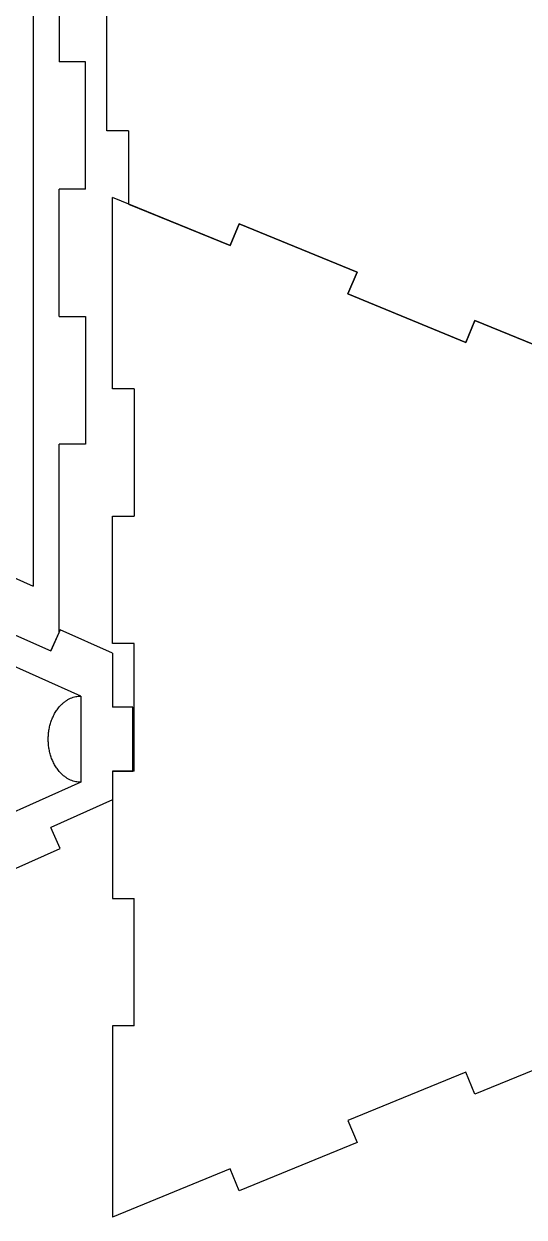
# Model space of a CAD drawing. Header units: millimetres. Extents: x -37.1 to 17.5, y -29.9 to 15.1.
# Drawn here: x -21.76 to -13.91, y -29.35 to -10.62 of the extents above; entities that cross this region are included whole.
import ezdxf

# ---------------------------------------------------------------- set-up
doc = ezdxf.new("R2010")
doc.units = ezdxf.units.MM
doc.header["$MEASUREMENT"] = 0
doc.layers.add('Layer 01', color=12, linetype='Continuous', true_color=0xc80000)

msp = doc.modelspace()

# ---------------------------------------------------------------- linework, layer by layer
at = {"layer": 'Layer 01', "linetype": 'Continuous', "lineweight": 25}
for p, q in [((-21.613, -4.985), (-21.613, -19.443)), ((-21.208, -9.214), (-21.208, -11.214)), ((-20.458, -12.297), (-20.458, -10.297)), ((-20.795, -11.214), (-21.208, -11.214)), ((-20.795, -13.214), (-20.795, -11.214)), ((-20.116, -12.297), (-20.458, -12.297)), ((-20.116, -12.297), (-20.116, -13.448)), ((-36.265, -12.89), (-21.613, -19.443)), ((-20.795, -13.214), (-21.208, -13.214)), ((-21.208, -15.214), (-21.208, -13.214)), ((-18.526, -14.1), (-20.367, -13.345)), ((-20.367, -16.346), (-20.367, -13.345)), ((-20.116, -13.448), (-18.526, -14.1)), ((-18.526, -14.1), (-18.385, -13.756)), ((-18.385, -13.756), (-18.526, -14.1)), ((-18.385, -13.756), (-16.534, -14.515)), ((-16.534, -14.515), (-18.385, -13.756)), ((-16.534, -14.515), (-16.676, -14.859)), ((-16.676, -14.859), (-16.534, -14.515)), ((-20.867, -21.17), (-35.52, -14.617)), ((-16.676, -14.859), (-14.826, -15.619)), ((-14.826, -15.619), (-16.676, -14.859)), ((-21.208, -15.214), (-20.795, -15.214)), ((-20.795, -15.214), (-20.795, -17.214)), ((-14.826, -15.619), (-14.684, -15.274)), ((-14.684, -15.274), (-14.826, -15.619)), ((-14.684, -15.274), (-12.834, -16.033)), ((-12.834, -16.033), (-14.684, -15.274)), ((-20.03, -16.346), (-20.367, -16.346)), ((-20.03, -16.346), (-20.03, -18.346)), ((-20.795, -17.214), (-21.208, -17.214)), ((-21.208, -20.171), (-21.208, -17.214)), ((-20.367, -18.346), (-20.03, -18.346)), ((-20.367, -20.346), (-20.367, -18.346)), ((-23.163, -19.645), (-21.337, -20.461)), ((-23.163, -19.645), (-21.337, -20.461)), ((-21.189, -20.13), (-21.337, -20.461)), ((-21.337, -20.461), (-21.208, -20.171)), ((-20.367, -20.498), (-21.189, -20.13)), ((-20.03, -20.346), (-20.367, -20.346)), ((-20.03, -22.346), (-20.03, -20.346)), ((-20.367, -20.498), (-20.367, -21.346)), ((-20.867, -21.17), (-20.867, -22.522)), ((-20.05, -21.346), (-20.367, -21.346)), ((-20.05, -22.346), (-20.05, -21.346)), ((-20.367, -22.346), (-20.05, -22.346)), ((-20.367, -22.346), (-20.367, -22.796)), ((-20.03, -22.346), (-20.367, -22.346)), ((-20.367, -22.346), (-20.367, -24.346)), ((-20.867, -22.522), (-35.52, -29.074)), ((-20.367, -22.796), (-21.337, -23.23)), ((-21.189, -23.561), (-21.337, -23.23)), ((-23.015, -24.378), (-21.189, -23.561)), ((-20.367, -24.346), (-20.03, -24.346)), ((-20.03, -26.346), (-20.03, -24.346)), ((-20.03, -26.346), (-20.367, -26.346)), ((-20.367, -26.346), (-20.367, -29.347)), ((-12.834, -26.658), (-14.684, -27.417)), ((-14.826, -27.073), (-16.676, -27.832)), ((-14.684, -27.417), (-14.826, -27.073)), ((-16.676, -27.832), (-16.534, -28.177)), ((-16.534, -28.177), (-18.385, -28.936)), ((-18.526, -28.591), (-20.367, -29.347)), ((-18.385, -28.936), (-18.526, -28.591))]:
    msp.add_line(p, q, dxfattribs=at)
at = {"layer": 'Layer 01'}
msp.add_rational_spline([(-20.867, -22.522), (-21.377, -22.522), (-21.377, -21.846), (-21.377, -21.17), (-20.867, -21.17)], [1, 0.707106781187, 1, 0.707106781187, 1], degree=2, knots=[0, 0, 0, 1.570796, 1.570796, 3.141593, 3.141593, 3.141593], dxfattribs=at)

doc.saveas('drawing.dxf')
